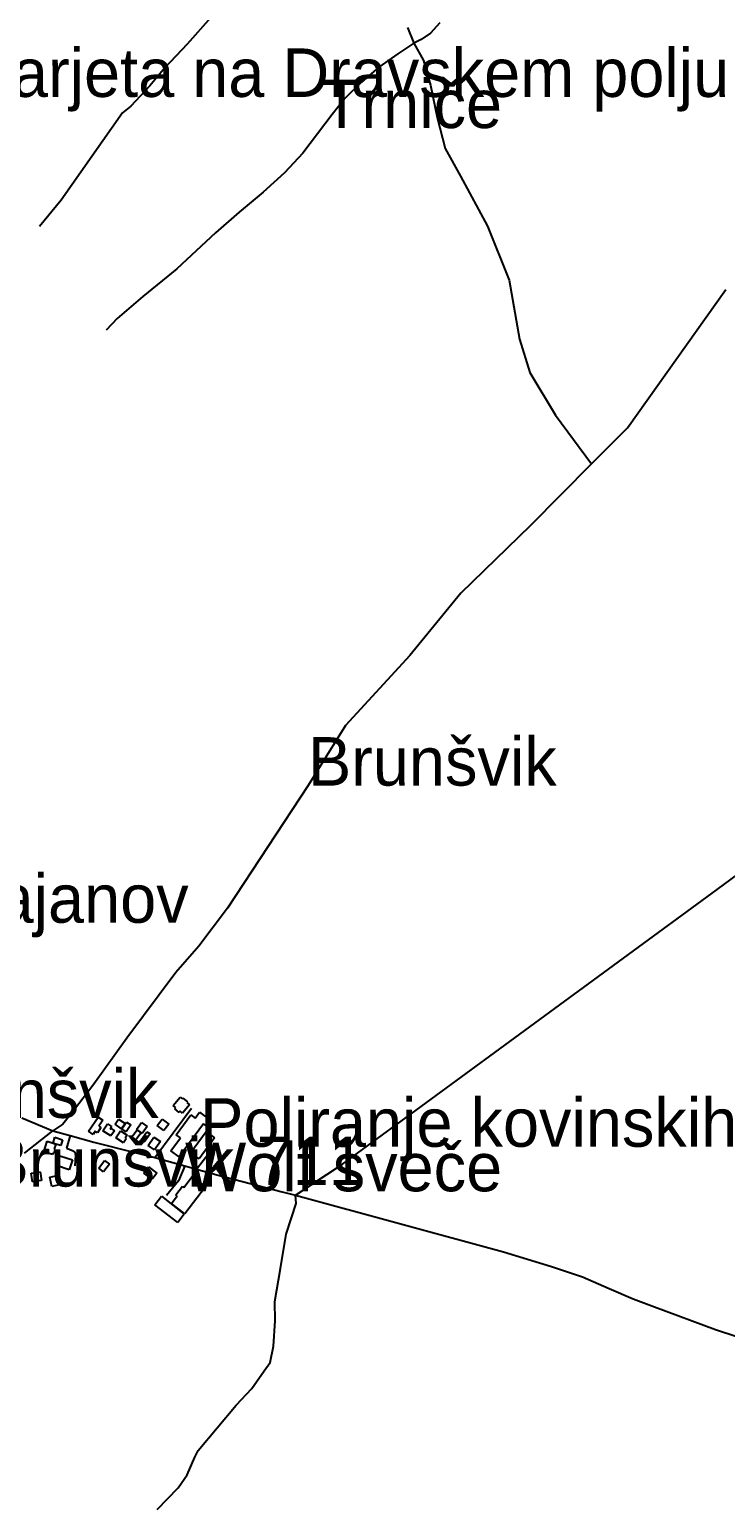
# Model space of a CAD drawing. Extents: x -8864 to 13231, y -7697 to 8949.
# Drawn here: x 3639 to 4529, y -5468 to -3575 of the extents above; entities that cross this region are included whole.
import ezdxf

# ---------------------------------------------------------------- set-up
doc = ezdxf.new("R2010")
doc.units = 0
for name, color, linetype in [('OSM_BUILDING_HOUSE', 9, 'CONTINUOUS'), ('OSM_BUILDING_INDUSTRIAL', 9, 'CONTINUOUS'), ('OSM_BUILDING_YES', 9, 'CONTINUOUS'), ('OSM_HIGHWAY_SECONDARY', 8, 'CONTINUOUS'), ('OSM_HIGHWAY_SERVICE', 8, 'CONTINUOUS'), ('OSM_HIGHWAY_TRACK', 8, 'CONTINUOUS'), ('OSM_HIGHWAY_UNCLASSIFIED', 8, 'CONTINUOUS'), ('OSM_LABELS', 8, 'CONTINUOUS')]:
    doc.layers.add(name, color=color, linetype=linetype)

msp = doc.modelspace()

# ---------------------------------------------------------------- linework, layer by layer
at = {"layer": 'OSM_BUILDING_HOUSE'}
for p, q in [((3822.090772, -4951.432247), (3830.957542, -4940.601861)), ((3830.957542, -4940.601861), (3833.966731, -4943.070389)), ((3825.628292, -4954.334435), (3822.090772, -4951.432247)), ((3824.441462, -4955.791088), (3825.628292, -4954.334435)), ((3829.870252, -4960.238885), (3824.441462, -4955.791088)), ((3831.06474, -4958.782232), (3829.870252, -4960.238885)), ((3834.005016, -4961.195162), (3831.06474, -4958.782232)), ((3833.966731, -4943.070389), (3834.732428, -4942.136351)), ((3842.864128, -4950.364776), (3834.005016, -4961.195162)), ((3834.732428, -4942.136351), (3840.444526, -4946.828777)), ((3840.444526, -4946.828777), (3839.686486, -4947.751695)), ((3839.686486, -4947.751695), (3842.864128, -4950.364776)), ((3713.943747, -4984.334826), (3726.057071, -4966.143336)), ((3726.057071, -4966.143336), (3732.006536, -4970.112995)), ((3732.006536, -4970.112995), (3726.937622, -4977.718728)), ((3726.937622, -4977.718728), (3729.847271, -4979.664639)), ((3732.27453, -4983.634298), (3738.178052, -4974.683106)), ((3738.178052, -4974.683106), (3743.469018, -4978.185746)), ((3743.469018, -4978.185746), (3741.393979, -4981.332563)), ((3775.199496, -4981.933015), (3781.746204, -4973.004063)), ((3781.746204, -4973.004063), (3788.928441, -4978.274702)), ((3788.928441, -4978.274702), (3782.381733, -4987.214774)), ((3801.684951, -4977.151634), (3807.956008, -4968.756417)), ((3810.207157, -4983.523103), (3801.684951, -4977.151634)), ((3807.956008, -4968.756417), (3816.478214, -4975.127886)), ((3816.478214, -4975.127886), (3810.207157, -4983.523103)), ((3656.707906, -5010.810338), (3661.011122, -4997.188959)), ((3661.011122, -4997.188959), (3668.629806, -4999.601889)), ((3719.893211, -4988.293365), (3713.943747, -4984.334826)), ((3722.496581, -4984.390423), (3719.893211, -4988.293365)), ((3725.413886, -4986.325215), (3722.496581, -4984.390423)), ((3729.847271, -4979.664639), (3725.413886, -4986.325215)), ((3742.542525, -4990.417188), (3732.27453, -4983.634298)), ((3741.393979, -4981.332563), (3742.213275, -4981.866298)), ((3742.213275, -4981.866298), (3742.841146, -4980.910022)), ((3746.99888, -4983.656537), (3742.542525, -4990.417188)), ((3742.841146, -4980.910022), (3746.99888, -4983.656537)), ((3748.851867, -4992.652206), (3754.801331, -4983.689895)), ((3758.614502, -4999.134871), (3748.851867, -4992.652206)), ((3754.801331, -4983.689895), (3763.132113, -4989.216283)), ((3762.044824, -4993.953187), (3758.614502, -4999.134871)), ((3763.132113, -4989.216283), (3760.620628, -4993.00803)), ((3760.620628, -4993.00803), (3762.044824, -4993.953187)), ((3769.464426, -4991.495779), (3776.026449, -4982.544588)), ((3774.479741, -4995.176331), (3769.464426, -4991.495779)), ((3781.041763, -4986.22514), (3774.479741, -4995.176331)), ((3776.026449, -4982.544588), (3775.199496, -4981.933015)), ((3776.026449, -4982.544588), (3781.041763, -4986.22514)), ((3781.041763, -4986.22514), (3776.026449, -4982.544588)), ((3782.381733, -4987.214774), (3781.041763, -4986.22514)), ((3790.122928, -5002.381762), (3797.565502, -4991.718169)), ((3797.565502, -4991.718169), (3805.873313, -4997.522544)), ((3805.873313, -4997.522544), (3798.430739, -5008.186138)), ((3667.749255, -5014.301859), (3656.707906, -5010.810338)), ((3668.476667, -5012.011243), (3667.749255, -5014.301859)), ((3669.625212, -5012.378186), (3668.476667, -5012.011243)), ((3668.629806, -4999.601889), (3672.052471, -5000.68048)), ((3671.225518, -5007.318817), (3669.625212, -5012.378186)), ((3672.052471, -5000.68048), (3670.076973, -5006.951874)), ((3670.076973, -5006.951874), (3671.225518, -5007.318817)), ((3673.055534, -5028.06779), (3677.289837, -5015.602839)), ((3677.289837, -5015.602839), (3693.308216, -5021.051391)), ((3798.430739, -5008.186138), (3790.122928, -5002.381762)), ((3689.073912, -5033.516342), (3673.055534, -5028.06779)), ((3693.308216, -5021.051391), (3689.073912, -5033.516342)), ((3726.991221, -5031.681626), (3734.47208, -5021.829755)), ((3733.139767, -5036.362932), (3726.991221, -5031.681626)), ((3740.620625, -5026.511062), (3733.139767, -5036.362932)), ((3734.47208, -5021.829755), (3740.620625, -5026.511062)), ((3784.83962, -5037.797347), (3790.704858, -5030.013702)), ((3790.704858, -5030.013702), (3801.179591, -5037.93078)), ((3640.727812, -5037.797347), (3652.129038, -5036.051586)), ((3642.435316, -5048.916839), (3640.727812, -5037.797347)), ((3653.828885, -5047.171079), (3642.435316, -5048.916839)), ((3652.129038, -5036.051586), (3653.828885, -5047.171079)), ((3795.306696, -5045.703306), (3784.83962, -5037.797347)), ((3801.179591, -5037.93078), (3795.306696, -5045.703306))]:
    msp.add_line(p, q, dxfattribs=at)
at = {"layer": 'OSM_BUILDING_INDUSTRIAL'}
for p, q in [((3844.510377, -5011.922287), (3864.227071, -4984.69065)), ((3875.076996, -4992.56325), (3855.367958, -5019.794888)), ((3864.227071, -4984.69065), (3875.076996, -4992.56325)), ((3855.367958, -5019.794888), (3844.510377, -5011.922287))]:
    msp.add_line(p, q, dxfattribs=at)
at = {"layer": 'OSM_BUILDING_YES'}
for p, q in [((3850.26076, -4967.533272), (3855.804405, -4960.027615)), ((3855.804405, -4960.027615), (3869.204101, -4969.923963)), ((3747.856461, -4975.461471), (3752.297503, -4968.91209)), ((3756.171929, -4981.110173), (3747.856461, -4975.461471)), ((3752.297503, -4968.91209), (3760.612971, -4974.571911)), ((3760.612971, -4974.571911), (3756.171929, -4981.110173)), ((3756.54712, -4981.299204), (3762.442986, -4972.603761)), ((3767.902405, -4976.317672), (3762.006539, -4985.013115)), ((3762.442986, -4972.603761), (3767.902405, -4976.317672)), ((3825.995826, -4988.771503), (3844.701801, -4963.41906)), ((3860.873319, -4974.949974), (3829.655857, -5017.259644)), ((3844.701801, -4963.41906), (3850.26076, -4967.533272)), ((3863.859536, -4977.162753), (3860.873319, -4974.949974)), ((3869.204101, -4969.923963), (3863.859536, -4977.162753)), ((3668.629806, -4999.601889), (3671.011123, -4992.073993)), ((3671.011123, -4992.073993), (3680.712502, -4995.142973)), ((3680.712502, -4995.142973), (3678.331185, -5002.670869)), ((3762.006539, -4985.013115), (3756.54712, -4981.299204)), ((3781.103019, -4995.220809), (3788.65279, -4984.924159)), ((3785.054015, -4998.122997), (3781.103019, -4995.220809)), ((3792.603786, -4987.826347), (3785.054015, -4998.122997)), ((3788.65279, -4984.924159), (3792.603786, -4987.826347)), ((3819.250037, -5009.564955), (3831.562443, -4992.874596)), ((3831.562443, -4992.874596), (3825.995826, -4988.771503)), ((3672.052471, -5000.68048), (3668.629806, -4999.601889)), ((3678.331185, -5002.670869), (3672.052471, -5000.68048)), ((3829.655857, -5017.259644), (3819.250037, -5009.564955)), ((3664.449101, -5043.145823), (3676.057066, -5040.677295)), ((3666.998872, -5055.143755), (3664.449101, -5043.145823)), ((3678.606836, -5052.675228), (3666.998872, -5055.143755)), ((3676.057066, -5040.677295), (3678.606836, -5052.675228)), ((3825.467495, -5065.640556), (3833.997359, -5054.698975)), ((3833.997359, -5054.698975), (3835.835031, -5056.12227)), ((3835.835031, -5056.12227), (3846.570101, -5042.345219)), ((3846.570101, -5042.345219), (3863.599199, -5055.644132)), ((3798.691076, -5078.327897), (3807.113742, -5067.51975)), ((3807.113742, -5067.51975), (3836.439932, -5090.403666)), ((3819.885565, -5076.593256), (3827.305168, -5067.074971)), ((3827.305168, -5067.074971), (3825.467495, -5065.640556)), ((3863.599199, -5055.644132), (3836.922321, -5089.89217)), ((3828.017266, -5101.211813), (3798.691076, -5078.327897)), ((3836.922321, -5089.89217), (3819.885565, -5076.593256)), ((3836.439932, -5090.403666), (3828.017266, -5101.211813))]:
    msp.add_line(p, q, dxfattribs=at)
at = {"layer": 'OSM_HIGHWAY_SECONDARY'}
for p, q in [((3628.514947, -4967.199688), (3668.377126, -4983.745493)), ((3668.377126, -4983.745493), (3690.390911, -4989.649943)), ((3690.390911, -4989.649943), (3720.582338, -4998.256431)), ((3720.582338, -4998.256431), (3773.155085, -5011.722136)), ((3773.155085, -5011.722136), (3798.913128, -5018.015769)), ((3798.913128, -5018.015769), (3837.029518, -5028.579287)), ((3837.029518, -5028.579287), (3851.845753, -5032.68238)), ((3851.845753, -5032.68238), (3879.563979, -5040.35483)), ((3879.563979, -5040.35483), (3961.593085, -5061.704256)), ((3961.593085, -5061.704256), (3978.591555, -5066.296606)), ((3978.591555, -5066.296606), (4244.632932, -5138.795698)), ((4244.632932, -5138.795698), (4306.156675, -5157.554283)), ((4306.156675, -5157.554283), (4345.888686, -5170.719762)), ((4345.888686, -5170.719762), (4379.87797, -5185.319656)), ((4379.87797, -5185.319656), (4410.46756, -5198.774242)), ((4410.46756, -5198.774242), (4437.963734, -5209.137609)), ((4437.963734, -5209.137609), (4516.187326, -5237.903737)), ((4516.187326, -5237.903737), (4623.53037, -5273.352679))]:
    msp.add_line(p, q, dxfattribs=at)
at = {"layer": 'OSM_HIGHWAY_SERVICE'}
for p, q in [((3798.913128, -5018.015769), (3845.482812, -4954.990485)), ((3690.390911, -4989.649943), (3685.842672, -5005.795447)), ((3685.842672, -5005.795447), (3693.568553, -5008.886666)), ((3693.568553, -5008.886666), (3696.217864, -5010.877055)), ((3696.217864, -5010.877055), (3697.098415, -5014.857833)), ((3697.098415, -5014.857833), (3696.439916, -5028.545929)), ((3851.845753, -5032.68238), (3876.547134, -5001.158618)), ((3837.029518, -5028.579287), (3829.096899, -5047.771531)), ((3829.096899, -5047.771531), (3813.645136, -5066.552355))]:
    msp.add_line(p, q, dxfattribs=at)
at = {"layer": 'OSM_HIGHWAY_TRACK'}
for p, q in [((3870.344989, -3559.427438), (3840.260759, -3593.397488)), ((4121.945323, -3572.403886), (4130.214849, -3592.352256)), ((4163.469064, -3566.088014), (4151.45528, -3579.33133)), ((3840.260759, -3593.397488), (3811.585411, -3623.675867)), ((4130.214849, -3592.352256), (4109.541034, -3605.973635)), ((4139.303671, -3587.804384), (4130.214849, -3592.352256)), ((4130.214849, -3592.352256), (4142.542569, -3614.357732)), ((4151.45528, -3579.33133), (4139.303671, -3587.804384)), ((4109.541034, -3605.973635), (4085.107646, -3623.17549)), ((4142.542569, -3614.357732), (4151.539507, -3646.037167)), ((3811.585411, -3623.675867), (3792.412362, -3646.915607)), ((4085.107646, -3623.17549), (4063.132146, -3642.02303)), ((3792.412362, -3646.915607), (3768.132114, -3672.790666)), ((4063.132146, -3642.02303), (4041.975942, -3662.927676)), ((4151.539507, -3646.037167), (4159.870289, -3687.39056)), ((4041.975942, -3662.927676), (4025.452203, -3683.687769)), ((3757.573154, -3681.24148), (3679.104539, -3793.02574)), ((3768.132114, -3672.790666), (3757.573154, -3681.24148)), ((4025.452203, -3683.687769), (3988.086196, -3733.20287)), ((4159.870289, -3687.39056), (4170.207196, -3727.076029)), ((4170.207196, -3727.076029), (4189.732467, -3762.269224)), ((3988.086196, -3733.20287), (3964.709471, -3758.299565)), ((3964.709471, -3758.299565), (3937.404721, -3783.062675)), ((4189.732467, -3762.269224), (4224.234767, -3826.384218)), ((3937.404721, -3783.062675), (3906.524166, -3808.670866)), ((3679.104539, -3793.02574), (3651.309743, -3827.00691)), ((3906.524166, -3808.670866), (3876.485878, -3834.790555)), ((3876.485878, -3834.790555), (3826.838093, -3881.069883)), ((4224.234767, -3826.384218), (4252.167389, -3895.436268)), ((3826.838093, -3881.069883), (3783.491993, -3916.240838)), ((4252.167389, -3895.436268), (4265.306747, -3971.059937)), ((3783.491993, -3916.240838), (3750.390918, -3944.751218)), ((3750.390918, -3944.751218), (3736.570089, -3959.440067)), ((4265.306747, -3971.059937), (4278.453763, -4013.814387)), ((4278.453763, -4013.814387), (4311.309815, -4068.066391)), ((4311.309815, -4068.066391), (4357.312883, -4130.546821)), ((3979.571647, -5076.982439), (3978.591555, -5066.296606)), ((3973.560927, -5095.296243), (3979.571647, -5076.982439)), ((3966.822794, -5116.200889), (3973.560927, -5095.296243)), ((3959.433819, -5159.778181), (3966.822794, -5116.200889)), ((3952.243926, -5202.121209), (3959.433819, -5159.778181)), ((3952.86414, -5226.995514), (3952.243926, -5202.121209)), ((3950.605335, -5259.464433), (3952.86414, -5226.995514)), ((3946.080066, -5280.024375), (3950.605335, -5259.464433)), ((3938.484353, -5290.921478), (3946.080066, -5280.024375)), ((3922.672713, -5313.527406), (3938.484353, -5290.921478)), ((3902.74928, -5334.910191), (3922.672713, -5313.527406)), ((3854.07393, -5392.664835), (3902.74928, -5334.910191)), ((3849.763057, -5401.093411), (3854.07393, -5392.664835)), ((3840.10762, -5423.91061), (3849.763057, -5401.093411)), ((3828.400114, -5440.56761), (3840.10762, -5423.91061)), ((3801.646666, -5468.132832), (3828.400114, -5440.56761))]:
    msp.add_line(p, q, dxfattribs=at)
at = {"layer": 'OSM_HIGHWAY_UNCLASSIFIED'}
for p, q in [((4403.323608, -4084.512121), (4529.219487, -3907.256288)), ((4357.312883, -4130.546821), (4403.323608, -4084.512121)), ((4357.312883, -4130.546821), (4278.874896, -4209.939998)), ((4278.874896, -4209.939998), (4190.360338, -4296.071588)), ((4190.360338, -4296.071588), (4125.130622, -4375.5982)), ((4125.130622, -4375.5982), (4042.450674, -4465.154594)), ((4517.956086, -4674.901584), (4863.614623, -4420.576548)), ((4042.450674, -4465.154594), (3994.793701, -4542.045886)), ((3994.793701, -4542.045886), (3891.593077, -4698.764015)), ((4038.691102, -5026.444345), (4517.956086, -4674.901584)), ((3891.593077, -4698.764015), (3855.145906, -4747.623066)), ((3855.145906, -4747.623066), (3825.567036, -4781.359607)), ((3825.567036, -4781.359607), (3762.986631, -4865.322896)), ((3762.986631, -4865.322896), (3720.689536, -4924.178371)), ((3720.689536, -4924.178371), (3694.808982, -4958.248496)), ((3694.808982, -4958.248496), (3680.842671, -4975.47259)), ((3680.842671, -4975.47259), (3668.377126, -4983.745493)), ((3631.861042, -5012.444903), (3668.377126, -4983.745493)), ((3978.591555, -5066.296606), (4038.691102, -5026.444345))]:
    msp.add_line(p, q, dxfattribs=at)

# ---------------------------------------------------------------- texts
at = {"layer": 'OSM_LABELS'}
for s, p in [('Marjeta na Dravskem polju', (3546.838756, -3661.0911)), ('Trniče', (4012.455436, -3700.910273)), ('Brunšvik', (3994.719132, -4542.159124)), ('Dom Krajanov', (3316.323744, -4717.600436)), ('Brunšvik', (3485.259937, -4967.26003)), ('Poliranje kovinskih izdelkov', (3856.738556, -5004.178672)), ('Brunšvik', (3582.143179, -5055.078685)), ('Wolf sveče', (3837.35026, -5061.150752)), ('711', (3929.098633, -5053.24704))]:
    msp.add_text(s, height=62.042552, dxfattribs=at).set_placement(p)

doc.saveas('drawing.dxf')
